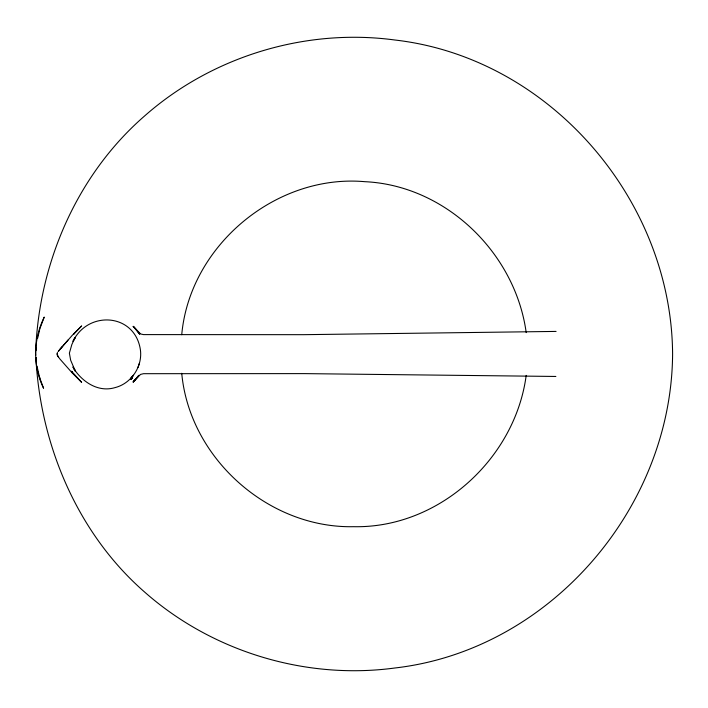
<?xml version="1.0" encoding="UTF-8"?>
<svg xmlns="http://www.w3.org/2000/svg" width="708" height="708" viewBox="0 0 708 708"><rect width="100%" height="100%" fill="white"/><g stroke="black" fill="none" stroke-linecap="round" stroke-linejoin="round"><path stroke-width="1.06" d="M36.276 350.159L36.471 348M181.735 334.716C189.7 245.756 275.819 173.814 364.806 181.682C445.836 185.399 515.389 253.11 526.194 332.61M526.194 375.39C515.114 458.89 438.677 528.531 353.513 526.69C268.288 528.407 189.523 458.173 181.735 373.284M37.63 338.291L39.878 328.618L44.232 317.078L43.639 318.388C33.462 339.831 32.798 365.399 42.976 386.975L43.569 388.258L39.559 377.461L39.763 378.311L37.002 366.133M57.383 352.894L57.33 355.389L59.764 358.841L72.26 372.992L81.632 382.364L72.163 371.904M57.33 352.911L57.029 354.15L58.295 356.903M75.119 337.424L71.844 344.539L69.375 353.142L70.658 360.204L75.402 371.302L72.959 366.956L74.791 370.116L74.313 369.399C83.146 382.506 98.695 392.533 115.006 387.621C131.405 383.541 142.786 366.275 140.37 349.602C134.901 313.998 90.403 310.493 74.322 338.866L74.8 338.141L72.968 341.309L75.163 337.477M137.963 367.496L139.441 363.169M138.281 375.93L133.254 382.028L139.025 375.258M58.295 351.398L68.056 340.008M58.251 351.425L61.906 346.947M137.945 376.665L133.051 382.019L140.556 374.408L143.512 373.691L304.467 373.62L555.869 376.461M59.959 349.345L72.269 335.3L81.641 325.919L73.862 334.034L74.331 333.495M132.246 378.037L131.007 379.382L132.228 378.072M132.122 378.063L130.83 379.355L132.325 377.886M556.081 331.415L303.449 334.68L143.512 334.601L140.618 333.964L133.139 326.361L139.777 333.981L133.281 326.379L136.697 330.008M137.263 330.831L139.547 334.132M71.623 371.187L72.057 371.895M71.853 371.629L72.729 373.381M36.329 357.646L36.497 359.77M35.727 355.301L35.595 353.142C38.533 263.827 76.712 174.867 144.689 115.891C212.17 56.321 305.644 27.957 394.852 40.002C549.576 57.693 671.591 199.674 672.6 354C671.591 508.326 549.576 650.307 394.852 667.998C305.644 680.043 212.17 651.679 144.689 592.109C77.676 533.708 40.409 445.385 35.869 357.469M133.44 375.329L130.458 378.718L133.44 375.329"/></g></svg>
